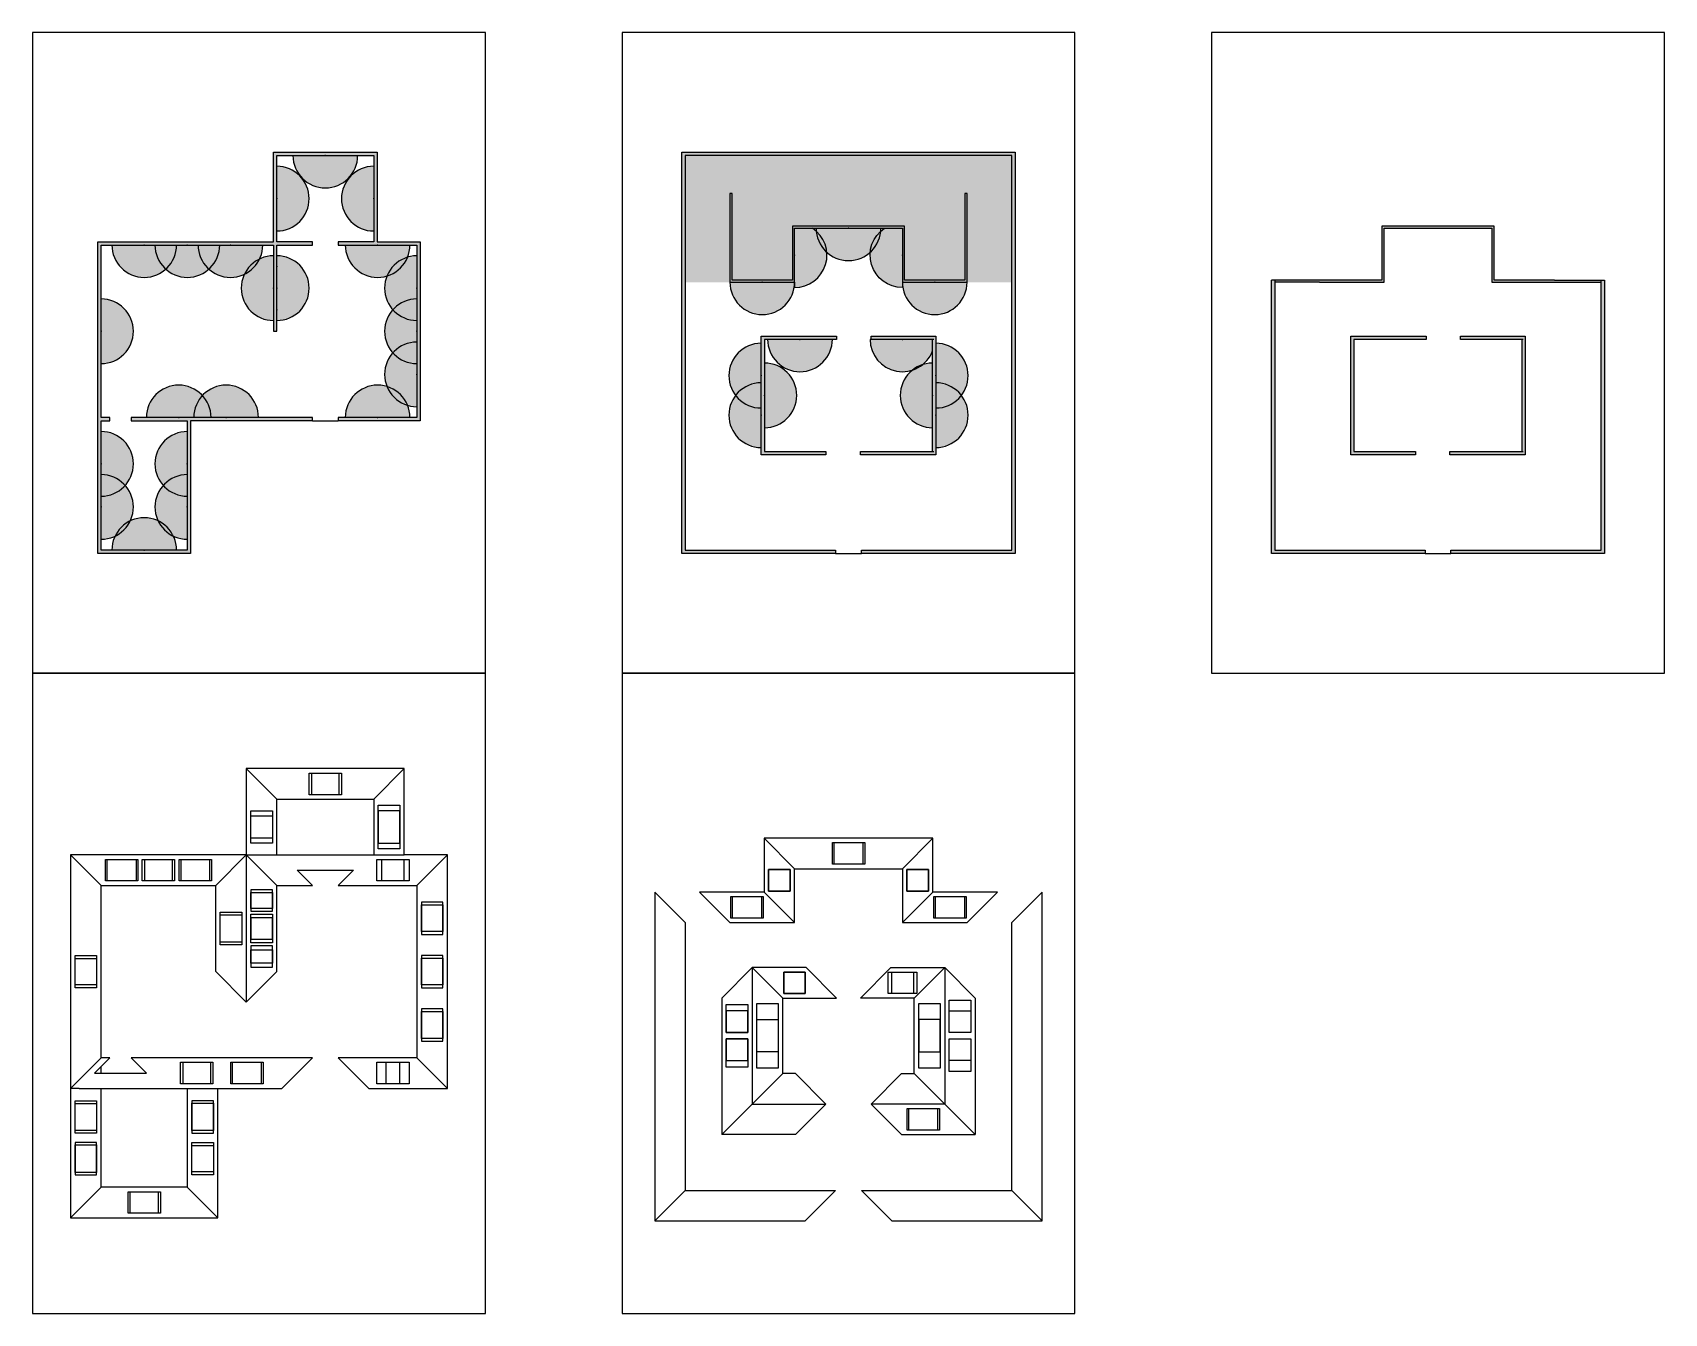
# Model space of a CAD drawing. Extents: x -3 to 72.7, y -35.2 to 24.2.
import ezdxf

# ---------------------------------------------------------------- set-up
doc = ezdxf.new("R2010")
doc.units = 0
doc.header["$MEASUREMENT"] = 0
doc.header["$XCLIPFRAME"] = 2
doc.layers.add('1', color=1, linetype='Continuous')
doc.layers.add('Retini', color=6, linetype='Continuous')
doc.layers.add('noplot', color=150, linetype='Continuous', plot=False)
picture_1 = doc.add_image_def('image1.jpg', size_in_pixel=(1831, 1500))
picture_2 = doc.add_image_def('image2.jpeg', size_in_pixel=(1003, 1600))
picture_3 = doc.add_image_def('image3.png', size_in_pixel=(1292, 1249))
picture_4 = doc.add_image_def('image4.png', size_in_pixel=(1233, 610))
picture_5 = doc.add_image_def('image5.png', size_in_pixel=(2232, 1775))
picture_6 = doc.add_image_def('image6.png', size_in_pixel=(900, 884))
picture_7 = doc.add_image_def('image7.jpg', size_in_pixel=(800, 653))
picture_8 = doc.add_image_def('image8.jpg', size_in_pixel=(1701, 1358))
picture_9 = doc.add_image_def('image9.jpg', size_in_pixel=(2300, 1859))
picture_10 = doc.add_image_def('image10.jpg', size_in_pixel=(750, 1000))
picture_11 = doc.add_image_def('image11.jpg', size_in_pixel=(1095, 821))
picture_12 = doc.add_image_def('image12.jpg', size_in_pixel=(1772, 1403))
picture_13 = doc.add_image_def('image13.jpeg', size_in_pixel=(258, 196))
picture_14 = doc.add_image_def('image14.png', size_in_pixel=(2512, 1866))
picture_15 = doc.add_image_def('image15.jpg', size_in_pixel=(615, 487))
picture_16 = doc.add_image_def('image16.jpg', size_in_pixel=(2300, 1874))
picture_17 = doc.add_image_def('image17.jpeg', size_in_pixel=(1600, 1273))
picture_18 = doc.add_image_def('image18.jpg', size_in_pixel=(800, 629))
picture_19 = doc.add_image_def('image19.jpg', size_in_pixel=(800, 615))
picture_20 = doc.add_image_def('image20.jpg', size_in_pixel=(1024, 810))
picture_21 = doc.add_image_def('image21.jpg', size_in_pixel=(1200, 903))
picture_22 = doc.add_image_def('image22.jpg', size_in_pixel=(2362, 1871))
picture_23 = doc.add_image_def('image23.jpg', size_in_pixel=(1024, 768))
picture_24 = doc.add_image_def('image24.jpg', size_in_pixel=(1024, 341))
picture_25 = doc.add_image_def('image25.jpg', size_in_pixel=(2336, 1314))
picture_26 = doc.add_image_def('image26.jpg', size_in_pixel=(629, 1000))
picture_27 = doc.add_image_def('image27.jpg', size_in_pixel=(1024, 1024))
picture_28 = doc.add_image_def('image28.jpg', size_in_pixel=(1100, 825))
picture_29 = doc.add_image_def('image29.jpg', size_in_pixel=(1300, 975))
picture_30 = doc.add_image_def('image30.jpg', size_in_pixel=(1200, 900))
picture_31 = doc.add_image_def('image31.jpg', size_in_pixel=(1065, 799))
picture_32 = doc.add_image_def('image32.jpg', size_in_pixel=(978, 754))
picture_33 = doc.add_image_def('image33.jpg', size_in_pixel=(1437, 1100))
picture_34 = doc.add_image_def('image34.jpg', size_in_pixel=(1500, 1000))
picture_35 = doc.add_image_def('image35.jpg', size_in_pixel=(1772, 591))
picture_36 = doc.add_image_def('image36.jpg', size_in_pixel=(2048, 1366))
picture_37 = doc.add_image_def('image37.jpg', size_in_pixel=(480, 359))

msp = doc.modelspace()

# ---------------------------------------------------------------- hatches: boundary and pattern name
at = {"layer": '1'}
h = msp.add_hatch(color=256, dxfattribs=at)
h.dxf.hatch_style = 1
h.paths.add_polyline_path([(42.541, 18.6), (27.091, 18.6), (27.091, 0), (34.216, 0), (34.216, 0.15), (27.241, 0.15), (27.241, 18.45), (42.391, 18.45), (42.391, 0.15), (35.416, 0.15), (35.416, 0), (42.541, 0)])
h.paths.add_polyline_path([(32.316, 15.075), (37.316, 15.075), (37.316, 12.575), (40.316, 12.575), (40.316, 16.691), (40.216, 16.691), (40.216, 12.675), (37.416, 12.675), (37.416, 15.175), (32.216, 15.175), (32.216, 12.675), (29.416, 12.675), (29.416, 16.691), (29.316, 16.691), (29.316, 12.575), (32.316, 12.575)], flags=17)
h.paths.add_polyline_path([(34.266, 10.075), (30.766, 10.075), (30.766, 4.575), (33.766, 4.575), (33.766, 4.725), (30.916, 4.725), (30.916, 9.925), (34.266, 9.925)], flags=17)
h.paths.add_polyline_path([(38.866, 10.075), (35.866, 10.075), (35.866, 9.925), (38.716, 9.925), (38.716, 4.725), (35.366, 4.725), (35.366, 4.575), (38.866, 4.575)], flags=17)
h = msp.add_hatch(color=256, dxfattribs=at)
h.dxf.hatch_style = 1
h.paths.add_polyline_path([(64.757, 15.175), (59.557, 15.175), (59.557, 12.675), (56.757, 12.675), (54.582, 12.675), (54.582, 12.575), (56.657, 12.575), (59.657, 12.575), (59.657, 15.075), (64.657, 15.075), (64.657, 12.575), (67.657, 12.575), (69.732, 12.575), (69.732, 12.675), (67.557, 12.675), (64.757, 12.675)])
h.paths.add_polyline_path([(61.607, 10.075), (58.107, 10.075), (58.107, 4.575), (61.107, 4.575), (61.107, 4.725), (58.257, 4.725), (58.257, 9.925), (61.607, 9.925)], flags=17)
h.paths.add_polyline_path([(66.207, 10.075), (63.207, 10.075), (63.207, 9.925), (66.057, 9.925), (66.057, 4.725), (62.707, 4.725), (62.707, 4.575), (66.207, 4.575)], flags=17)
h.paths.add_polyline_path([(54.582, 12.675), (54.432, 12.675), (54.432, 0), (61.557, 0), (61.557, 0.15), (54.582, 0.15)])
h.paths.add_polyline_path([(69.882, 12.675), (69.732, 12.675), (69.732, 0.15), (62.757, 0.15), (62.757, 0), (69.882, 0)])
at = {"layer": 'Retini', "true_color": 0x000000}
h = msp.add_hatch(color=18, dxfattribs=at)
h.dxf.hatch_style = 1
h.paths.add_polyline_path([(9.95, 14.45), (8.3, 14.45), (8.3, 18.45), (12.8, 18.45), (12.8, 14.45), (11.15, 14.45), (11.15, 14.3), (14.8, 14.3), (14.8, 6.3), (11.15, 6.3), (11.15, 6.15), (14.95, 6.15), (14.95, 14.45), (12.95, 14.45), (12.95, 18.6), (8.15, 18.6), (8.15, 14.45), (0, 14.45), (0, 0), (4.3, 0), (4.3, 6.15), (9.95, 6.15), (9.95, 6.3), (1.55, 6.3), (1.55, 6.15), (4.15, 6.15), (4.15, 0.15), (0.15, 0.15), (0.15, 6.15), (0.55, 6.15), (0.55, 6.3), (0.15, 6.3), (0.15, 14.3), (8.15, 14.3), (8.15, 10.3), (8.3, 10.3), (8.3, 14.3), (9.95, 14.3)])
at = {"layer": 'Retini', "true_color": 0xff00d2}
h = msp.add_hatch(color=220, dxfattribs=at)
h.dxf.hatch_style = 1
h.paths.add_polyline_path([(12.05, 18.45), (9.05, 18.45, 1)])
at = {"layer": 'Retini', "true_color": 0x000000}
h = msp.add_hatch(color=18, dxfattribs=at)
h.dxf.hatch_style = 1
h.paths.add_polyline_path([(40.216, 16.691), (40.316, 16.691), (40.316, 12.725), (42.391, 12.725), (42.391, 18.45), (27.241, 18.45), (27.241, 12.725), (29.316, 12.725), (29.316, 16.691), (29.416, 16.691), (29.416, 12.675), (32.216, 12.675), (32.216, 15.175), (37.416, 15.175), (37.416, 12.675), (40.216, 12.675)], flags=17)
h.paths.add_polyline_path([(29.316, 12.725), (27.241, 12.725), (27.241, 12.575), (29.316, 12.575)], flags=17)
h.paths.add_polyline_path([(42.391, 12.725), (40.316, 12.725), (40.316, 12.575), (42.391, 12.575)], flags=17)
h.paths.add_polyline_path([(27.241, 18.45), (42.391, 18.45), (42.391, 0.15), (35.416, 0.15), (35.416, 0), (42.541, 0), (42.541, 18.6), (27.091, 18.6), (27.091, 0), (34.216, 0), (34.216, 0.15), (27.241, 0.15)])
h.paths.add_polyline_path([(32.316, 15.075), (37.316, 15.075), (37.316, 12.575), (40.316, 12.575), (40.316, 16.691), (40.216, 16.691), (40.216, 12.675), (37.416, 12.675), (37.416, 15.175), (32.216, 15.175), (32.216, 12.675), (29.416, 12.675), (29.416, 16.691), (29.316, 16.691), (29.316, 12.575), (32.316, 12.575)], flags=17)
h.paths.add_polyline_path([(30.916, 9.925), (34.266, 9.925), (34.266, 10.075), (30.766, 10.075), (30.766, 4.575), (33.766, 4.575), (33.766, 4.725), (30.916, 4.725)], flags=17)
h.paths.add_polyline_path([(38.866, 10.075), (35.866, 10.075), (35.866, 9.925), (38.716, 9.925), (38.716, 4.725), (35.366, 4.725), (35.366, 4.575), (38.866, 4.575)], flags=17)
at = {"layer": 'Retini', "true_color": 0xff00f0}
h = msp.add_hatch(color=6, dxfattribs=at)
h.dxf.hatch_style = 1
h.paths.add_polyline_path([(8.3, 17.95), (8.3, 14.95, 1)])
at = {"layer": 'Retini', "true_color": 0xff00b4}
h = msp.add_hatch(color=220, dxfattribs=at)
h.dxf.hatch_style = 1
h.paths.add_polyline_path([(12.8, 17.95, 1), (12.8, 14.95)])
at = {"layer": 'Retini', "true_color": 0xff1e5a}
h = msp.add_hatch(color=240, dxfattribs=at)
h.dxf.hatch_style = 1
h.paths.add_polyline_path([(33.322, 14.937, 0.188043), (33.809, 13.962, 0.188043)], flags=17)
h.paths.add_polyline_path([(33.322, 14.937, 0.037447), (33.145, 15.075), (32.316, 15.075), (32.316, 12.575), (32.316, 12.325, 0.441395), (33.809, 13.962, -0.188043)])
at = {"layer": 'Retini', "true_color": 0xff3c5a}
h = msp.add_hatch(color=240, dxfattribs=at)
h.dxf.hatch_style = 1
h.paths.add_polyline_path([(36.309, 14.937, 0.02298), (36.316, 15.075), (33.316, 15.075, 0.02298), (33.322, 14.937, -0.188043), (33.809, 13.962, 0.385222), (35.822, 13.962, -0.188043)])
h.paths.add_polyline_path([(36.309, 14.937, 0.188043), (35.822, 13.962, 0.188043)], flags=17)
h.paths.add_polyline_path([(33.322, 14.937, 0.188043), (33.809, 13.962, 0.188043)], flags=17)
at = {"layer": 'Retini', "true_color": 0xff5a5a}
h = msp.add_hatch(color=11, dxfattribs=at)
h.dxf.hatch_style = 1
h.paths.add_polyline_path([(37.316, 15.075), (36.487, 15.075, 0.037447), (36.309, 14.937, -0.188043), (35.822, 13.962, 0.441395), (37.316, 12.325), (37.316, 12.575)])
h.paths.add_polyline_path([(36.309, 14.937, 0.188043), (35.822, 13.962, 0.188043)], flags=17)
at = {"layer": 'Retini', "true_color": 0xff961e}
h = msp.add_hatch(color=30, dxfattribs=at)
h.dxf.hatch_style = 1
h.paths.add_polyline_path([(3.65, 14.3), (2.65, 14.3, 0.213422), (3.15, 13.182, 0.213422)])
h.paths.add_polyline_path([(2.65, 14.3), (0.65, 14.3, 0.648232), (3.15, 13.182, -0.213422)])
at = {"layer": 'Retini', "true_color": 0xff781e}
h = msp.add_hatch(color=30, dxfattribs=at)
h.dxf.hatch_style = 1
h.paths.add_polyline_path([(5.65, 14.3), (4.65, 14.3, 0.213422), (5.15, 13.182, 0.213422)])
h.paths.add_polyline_path([(4.65, 14.3), (3.65, 14.3, -0.213422), (3.15, 13.182, 0.381966), (5.15, 13.182, -0.213422)])
h.paths.add_polyline_path([(3.65, 14.3), (2.65, 14.3, 0.213422), (3.15, 13.182, 0.213422)])
at = {"layer": 'Retini', "true_color": 0xff5a1e}
h = msp.add_hatch(color=20, dxfattribs=at)
h.dxf.hatch_style = 1
h.paths.add_polyline_path([(7.504, 13.654, 0.171573), (6.796, 12.946, 0.171573)], flags=17)
h.paths.add_polyline_path([(7.504, 13.654, 0.111853), (7.65, 14.3), (5.65, 14.3, -0.213422), (5.15, 13.182, 0.30258), (6.796, 12.946, -0.171573)])
h.paths.add_polyline_path([(5.65, 14.3), (4.65, 14.3, 0.213422), (5.15, 13.182, 0.213422)])
at = {"layer": 'Retini', "true_color": 0xff3c1e}
h = msp.add_hatch(color=20, dxfattribs=at)
h.dxf.hatch_style = 1
h.paths.add_polyline_path([(8.15, 13.8, 0.111853), (7.504, 13.654, -0.171573), (6.796, 12.946, 0.551624), (8.15, 10.8)])
h.paths.add_polyline_path([(7.504, 13.654, 0.171573), (6.796, 12.946, 0.171573)], flags=17)
at = {"layer": 'Retini', "true_color": 0xff1e1e}
h = msp.add_hatch(color=1, dxfattribs=at)
h.dxf.hatch_style = 1
h.paths.add_polyline_path([(8.3, 13.8), (8.3, 10.8, 1)])
at = {"layer": 'Retini', "true_color": 0xff0096}
h = msp.add_hatch(color=230, dxfattribs=at)
h.dxf.hatch_style = 1
h.paths.add_polyline_path([(14.365, 13.735, 0.226376), (13.41, 12.865, 0.226376)], flags=17)
h.paths.add_polyline_path([(14.365, 13.735, 0.096768), (14.475, 14.3), (11.475, 14.3, 0.503329), (13.41, 12.865, -0.226376)])
at = {"layer": 'Retini', "true_color": 0xff0078}
h = msp.add_hatch(color=230, dxfattribs=at)
h.dxf.hatch_style = 1
h.paths.add_polyline_path([(14.8, 11.8, 0.213422), (13.682, 11.3, 0.213422), (14.8, 10.8)])
h.paths.add_polyline_path([(14.8, 13.8, 0.073741), (14.365, 13.735, -0.226376), (13.41, 12.865, 0.286363), (13.682, 11.3, -0.213422), (14.8, 11.8)])
h.paths.add_polyline_path([(14.365, 13.735, 0.226376), (13.41, 12.865, 0.226376)], flags=17)
at = {"layer": 'Retini', "true_color": 0xfff03c}
h = msp.add_hatch(color=2, dxfattribs=at)
h.dxf.hatch_style = 1
h.paths.add_polyline_path([(32.316, 12.575), (29.316, 12.575, 1)])
at = {"layer": 'Retini', "true_color": 0xff785a}
h = msp.add_hatch(color=11, dxfattribs=at)
h.dxf.hatch_style = 1
h.paths.add_polyline_path([(40.316, 12.575), (37.316, 12.575, 1)])
at = {"layer": 'Retini', "true_color": 0xffb41e}
h = msp.add_hatch(color=40, dxfattribs=at)
h.dxf.hatch_style = 1
h.paths.add_polyline_path([(0.15, 11.8), (0.15, 8.8, 1)])
at = {"layer": 'Retini', "true_color": 0xff005a}
h = msp.add_hatch(color=240, dxfattribs=at)
h.dxf.hatch_style = 1
h.paths.add_polyline_path([(14.8, 9.8, 0.213422), (13.682, 9.3, 0.213422), (14.8, 8.8)])
h.paths.add_polyline_path([(14.8, 10.8, -0.213422), (13.682, 11.3, 0.381966), (13.682, 9.3, -0.213422), (14.8, 9.8)])
h.paths.add_polyline_path([(14.8, 11.8, 0.213422), (13.682, 11.3, 0.213422), (14.8, 10.8)])
at = {"layer": 'Retini', "true_color": 0xffb45a}
h = msp.add_hatch(color=31, dxfattribs=at)
h.dxf.hatch_style = 1
h.paths.add_polyline_path([(34.066, 9.925), (31.066, 9.925, 1)])
at = {"layer": 'Retini', "true_color": 0xffd25a}
h = msp.add_hatch(color=41, dxfattribs=at)
h.dxf.hatch_style = 1
edge = h.paths.add_edge_path()
edge.add_line((38.716, 9.386), (38.716, 9.925))
edge.add_line((38.716, 9.925), (35.816, 9.925))
edge.add_arc((37.316, 9.925), 1.5, 180, 338.96053)
at = {"layer": 'Retini', "true_color": 0xff003c}
h = msp.add_hatch(color=240, dxfattribs=at)
h.dxf.hatch_style = 1
h.paths.add_polyline_path([(13.41, 7.735, 0.226376), (14.365, 6.865, 0.226376)], flags=17)
h.paths.add_polyline_path([(14.8, 8.8, -0.213422), (13.682, 9.3, 0.286363), (13.41, 7.735, -0.226376), (14.365, 6.865, 0.073741), (14.8, 6.8)])
h.paths.add_polyline_path([(14.8, 9.8, 0.213422), (13.682, 9.3, 0.213422), (14.8, 8.8)])
at = {"layer": 'Retini', "true_color": 0xffd23c}
h = msp.add_hatch(color=40, dxfattribs=at)
h.dxf.hatch_style = 1
h.paths.add_polyline_path([(30.766, 7.908, 0.232386), (29.578, 7.325, 0.232386), (30.766, 6.741)])
h.paths.add_polyline_path([(30.766, 9.741, 0.622868), (29.578, 7.325, -0.232386), (30.766, 7.908)])
at = {"layer": 'Retini', "true_color": 0xff3c78}
h = msp.add_hatch(color=230, dxfattribs=at)
h.dxf.hatch_style = 1
h.paths.add_polyline_path([(40.053, 7.325, 0.232386), (38.866, 7.908), (38.866, 6.741, 0.232386)])
h.paths.add_polyline_path([(38.866, 9.741), (38.866, 7.908, -0.232386), (40.053, 7.325, 0.622868)])
at = {"layer": 'Retini', "true_color": 0xff965a}
h = msp.add_hatch(color=21, dxfattribs=at)
h.dxf.hatch_style = 1
h.paths.add_polyline_path([(30.916, 8.825), (30.916, 5.825, 1)])
at = {"layer": 'Retini', "true_color": 0xfff05a}
h = msp.add_hatch(color=51, dxfattribs=at)
h.dxf.hatch_style = 1
h.paths.add_polyline_path([(38.716, 8.825, 1), (38.716, 5.825)])
at = {"layer": 'Retini', "true_color": 0xff783c}
h = msp.add_hatch(color=30, dxfattribs=at)
h.dxf.hatch_style = 1
h.paths.add_polyline_path([(4.85, 7.32, 0.189103), (4.45, 6.3), (5.25, 6.3, 0.189103)])
h.paths.add_polyline_path([(4.85, 7.32, 0.68194), (2.25, 6.3), (4.45, 6.3, -0.189103)])
at = {"layer": 'Retini', "true_color": 0xff963c}
h = msp.add_hatch(color=30, dxfattribs=at)
h.dxf.hatch_style = 1
h.paths.add_polyline_path([(4.85, 7.32, -0.189103), (5.25, 6.3), (7.45, 6.3, 0.68194)])
h.paths.add_polyline_path([(4.85, 7.32, 0.189103), (4.45, 6.3), (5.25, 6.3, 0.189103)])
at = {"layer": 'Retini', "true_color": 0xff001e}
h = msp.add_hatch(color=1, dxfattribs=at)
h.dxf.hatch_style = 1
h.paths.add_polyline_path([(14.365, 6.865, -0.226376), (13.41, 7.735, 0.503329), (11.475, 6.3), (14.475, 6.3, 0.096768)])
h.paths.add_polyline_path([(13.41, 7.735, 0.226376), (14.365, 6.865, 0.226376)], flags=17)
at = {"layer": 'Retini', "true_color": 0xffb43c}
h = msp.add_hatch(color=40, dxfattribs=at)
h.dxf.hatch_style = 1
h.paths.add_polyline_path([(30.766, 6.741, -0.232386), (29.578, 7.325, 0.622868), (30.766, 4.908)])
h.paths.add_polyline_path([(30.766, 7.908, 0.232386), (29.578, 7.325, 0.232386), (30.766, 6.741)])
at = {"layer": 'Retini', "true_color": 0xff1e78}
h = msp.add_hatch(color=230, dxfattribs=at)
h.dxf.hatch_style = 1
h.paths.add_polyline_path([(40.053, 7.325, -0.232386), (38.866, 6.741), (38.866, 4.908, 0.622868)])
h.paths.add_polyline_path([(40.053, 7.325, 0.232386), (38.866, 7.908), (38.866, 6.741, 0.232386)])
at = {"layer": 'Retini', "true_color": 0xffd21e}
h = msp.add_hatch(color=40, dxfattribs=at)
h.dxf.hatch_style = 1
h.paths.add_polyline_path([(0.15, 5.65), (0.15, 3.65, -0.213422), (1.268, 3.15, 0.648232)])
h.paths.add_polyline_path([(0.15, 3.65), (0.15, 2.65, 0.213422), (1.268, 3.15, 0.213422)])
at = {"layer": 'Retini', "true_color": 0xff5a3c}
h = msp.add_hatch(color=20, dxfattribs=at)
h.dxf.hatch_style = 1
h.paths.add_polyline_path([(4.15, 3.65, 0.213422), (3.032, 3.15, 0.213422), (4.15, 2.65)])
h.paths.add_polyline_path([(4.15, 5.65, 0.648232), (3.032, 3.15, -0.213422), (4.15, 3.65)])
at = {"layer": 'Retini', "true_color": 0xfff01e}
h = msp.add_hatch(color=2, dxfattribs=at)
h.dxf.hatch_style = 1
h.paths.add_polyline_path([(1.268, 3.15, 0.213422), (0.15, 3.65), (0.15, 2.65, 0.213422)])
h.paths.add_polyline_path([(0.15, 2.65), (0.15, 0.65, 0.111853), (0.796, 0.796, -0.171573), (1.504, 1.504, 0.30258), (1.268, 3.15, -0.213422)])
h.paths.add_polyline_path([(1.504, 1.504, 0.171573), (0.796, 0.796, 0.171573)], flags=17)
at = {"layer": 'Retini', "true_color": 0xff3c3c}
h = msp.add_hatch(color=20, dxfattribs=at)
h.dxf.hatch_style = 1
h.paths.add_polyline_path([(2.796, 1.504, 0.171573), (3.504, 0.796, 0.171573)], flags=17)
h.paths.add_polyline_path([(4.15, 2.65, -0.213422), (3.032, 3.15, 0.30258), (2.796, 1.504, -0.171573), (3.504, 0.796, 0.111853), (4.15, 0.65)])
h.paths.add_polyline_path([(4.15, 3.65, 0.213422), (3.032, 3.15, 0.213422), (4.15, 2.65)])
at = {"layer": 'Retini', "true_color": 0xff1e3c}
h = msp.add_hatch(color=240, dxfattribs=at)
h.dxf.hatch_style = 1
h.paths.add_polyline_path([(1.504, 1.504, 0.171573), (0.796, 0.796, 0.171573)], flags=17)
h.paths.add_polyline_path([(2.796, 1.504, 0.226541), (1.504, 1.504, -0.171573), (0.796, 0.796, 0.111853), (0.65, 0.15), (3.65, 0.15, 0.111853), (3.504, 0.796, -0.171573)])
h.paths.add_polyline_path([(2.796, 1.504, 0.171573), (3.504, 0.796, 0.171573)], flags=17)

# ---------------------------------------------------------------- linework, layer by layer
for p, q in [((8.3, -11.4), (6.886, -9.986)), ((12.8, -11.4), (14.214, -9.986)), ((8.3, -13.986), (8.3, -11.4)), ((8.3, -11.4), (12.8, -11.4)), ((12.8, -11.4), (12.8, -13.986)), ((32.316, -14.625), (30.902, -13.211)), ((37.316, -14.625), (38.73, -13.211)), ((0.15, -15.4), (-1.264, -13.986)), ((5.472, -15.4), (6.886, -13.986)), ((8.3, -15.4), (6.886, -13.986)), ((14.8, -15.4), (16.214, -13.986)), ((9.243, -14.693), (9.95, -15.4)), ((9.243, -14.693), (11.857, -14.693)), ((11.15, -15.4), (11.857, -14.693)), ((32.316, -17.125), (32.316, -14.625)), ((32.316, -14.625), (37.316, -14.625)), ((37.316, -14.625), (37.316, -17.125)), ((0.15, -23.4), (0.15, -15.4)), ((0.15, -15.4), (5.472, -15.4)), ((5.472, -19.4), (5.472, -15.4)), ((8.3, -19.4), (8.3, -15.4)), ((8.3, -15.4), (9.95, -15.4)), ((11.15, -15.4), (14.8, -15.4)), ((14.8, -15.4), (14.8, -23.4)), ((27.241, -17.125), (25.827, -15.711)), ((29.316, -17.125), (27.902, -15.711)), ((32.316, -17.125), (30.902, -15.711)), ((37.316, -17.125), (38.73, -15.711)), ((40.316, -17.125), (41.73, -15.711)), ((42.391, -17.125), (43.805, -15.711)), ((27.241, -17.125), (27.241, -29.55)), ((29.316, -17.125), (32.316, -17.125)), ((37.316, -17.125), (40.316, -17.125)), ((42.391, -29.55), (42.391, -17.125)), ((5.472, -19.4), (6.886, -20.814)), ((8.3, -19.4), (6.886, -20.814)), ((28.937, -20.625), (30.352, -19.211)), ((31.766, -20.625), (30.352, -19.211)), ((34.266, -20.625), (32.852, -19.211)), ((35.366, -20.625), (36.78, -19.211)), ((37.866, -20.625), (39.28, -19.211)), ((40.694, -20.625), (39.28, -19.211)), ((28.937, -20.625), (28.937, -26.954)), ((40.694, -20.625), (40.694, -26.954)), ((-1.264, -24.814), (0.15, -23.4)), ((-0.157, -24.107), (0.55, -23.4)), ((0.55, -23.4), (0.15, -23.4)), ((9.95, -23.4), (1.55, -23.4)), ((1.55, -23.4), (2.257, -24.107)), ((8.536, -24.814), (9.95, -23.4)), ((14.8, -23.4), (11.15, -23.4)), ((11.15, -23.4), (12.564, -24.814)), ((14.8, -23.4), (16.214, -24.814)), ((-0.157, -24.107), (2.257, -24.107)), ((0.15, -24.107), (0.15, -23.8)), ((31.766, -24.125), (30.352, -25.54)), ((32.352, -24.125), (33.766, -25.54)), ((37.28, -24.125), (35.866, -25.54)), ((37.866, -24.125), (39.28, -25.54)), ((0.15, -29.4), (0.15, -24.814)), ((4.15, -24.814), (4.15, -29.4)), ((28.937, -26.954), (30.352, -25.54)), ((32.352, -26.954), (33.766, -25.54)), ((37.28, -26.954), (35.866, -25.54)), ((40.694, -26.954), (39.28, -25.54)), ((0.15, -29.4), (-1.264, -30.814)), ((4.15, -29.4), (0.15, -29.4)), ((4.15, -29.4), (5.564, -30.814)), ((27.241, -29.55), (25.827, -30.964)), ((27.241, -29.55), (34.216, -29.55)), ((34.216, -29.55), (32.802, -30.964)), ((35.416, -29.55), (42.391, -29.55)), ((35.416, -29.55), (36.83, -30.964)), ((42.391, -29.55), (43.805, -30.964))]:
    msp.add_line(p, q)
for points in [[(32.316, 12.575), (32.316, 12.325, 0.742955), (33.145, 15.075)], [(37.316, 12.575), (37.316, 12.325, -0.742955), (36.487, 15.075)], [(35.866, 9.925), (35.816, 9.925, 0.8314), (38.716, 9.386, 0.8314)]]:
    msp.add_lwpolyline(points, format="xyb")
for points in [[(32.352, -24.125), (31.766, -24.125), (31.766, -20.625), (34.266, -20.625)], [(37.28, -24.125), (37.866, -24.125), (37.866, -20.625), (35.366, -20.625)], [(32.352, -26.954), (28.937, -26.954)], [(37.28, -26.954), (40.694, -26.954)]]:
    msp.add_lwpolyline(points)
for centre, start, end in [((10.55, 18.45), 180, 0), ((8.3, 16.45), 270, 90), ((12.8, 16.45), 90, 270), ((34.816, 15.075), 180, 0), ((2.15, 14.3), 180, 0), ((4.15, 14.3), 180, 0), ((6.15, 14.3), 180, 0), ((8.15, 12.3), 90, 270), ((8.3, 12.3), 270, 90), ((12.975, 14.3), 180, 0), ((14.8, 12.3), 90, 270), ((30.816, 12.575), 180, 0), ((38.816, 12.575), 180, 0), ((0.15, 10.3), 270, 90), ((14.8, 10.3), 90, 270), ((32.566, 9.925), 180, 0), ((14.8, 8.3), 90, 270), ((30.766, 8.241), 90, 270), ((38.866, 8.241), 270, 90), ((30.916, 7.325), 270, 90), ((38.716, 7.325), 90, 270), ((3.75, 6.3), 0, 180), ((5.95, 6.3), 0, 180), ((12.975, 6.3), 0, 180), ((30.766, 6.408), 90, 270), ((38.866, 6.408), 270, 90), ((0.15, 4.15), 270, 90), ((4.15, 4.15), 90, 270), ((0.15, 2.15), 270, 90), ((4.15, 2.15), 90, 270), ((2.15, 0.15), 0, 180)]:
    msp.add_arc(centre, 1.5, start, end)
for p in [(10.55, 18.45), (8.3, 16.45), (12.8, 16.45), (34.816, 15.075), (2.15, 14.3), (4.15, 14.3), (6.15, 14.3), (12.975, 14.3), (32.316, 13.825), (37.316, 13.825), (8.3, 13.3), (8.15, 12.3), (8.3, 12.3), (14.8, 12.3), (30.816, 12.575), (38.816, 12.575), (8.3, 11.3), (0.15, 10.3), (14.8, 10.3), (32.566, 9.925), (37.316, 9.925), (14.8, 8.3), (30.766, 8.241), (38.866, 8.241), (38.866, 8.241), (30.916, 7.325), (38.716, 7.325), (3.75, 6.3), (5.95, 6.3), (12.975, 6.3), (30.766, 6.408), (38.866, 6.408), (38.866, 6.408), (0.15, 4.15), (4.15, 4.15), (0.15, 2.15), (4.15, 2.15), (2.15, 0.15)]:
    msp.add_point(p)
at = {"layer": '1'}
for p, q in [((8.3, 14.45), (8.3, 18.45)), ((8.3, 18.45), (12.8, 18.45)), ((12.8, 18.45), (12.8, 14.45)), ((42.391, 18.45), (27.241, 18.45)), ((27.241, 18.45), (27.241, 0.15)), ((42.391, 0.15), (42.391, 18.45)), ((29.416, 16.691), (29.316, 16.691)), ((29.316, 16.691), (29.316, 12.575)), ((29.416, 12.675), (29.416, 16.691)), ((40.316, 16.691), (40.216, 16.691)), ((40.216, 16.691), (40.216, 12.675)), ((40.316, 12.575), (40.316, 16.691)), ((37.416, 15.175), (32.216, 15.175)), ((32.216, 15.175), (32.216, 12.675)), ((37.416, 12.675), (37.416, 15.175)), ((64.757, 15.175), (59.557, 15.175)), ((59.557, 15.175), (59.557, 12.675)), ((64.757, 12.675), (64.757, 15.175)), ((9.95, 14.45), (8.3, 14.45)), ((9.95, 14.3), (9.95, 14.45)), ((12.8, 14.45), (11.15, 14.45)), ((11.15, 14.45), (11.15, 14.3)), ((32.316, 12.575), (32.316, 15.075)), ((32.316, 15.075), (37.316, 15.075)), ((37.316, 15.075), (37.316, 12.575)), ((59.657, 12.575), (59.657, 15.075)), ((59.657, 15.075), (64.657, 15.075)), ((64.657, 15.075), (64.657, 12.575)), ((0.15, 6.3), (0.15, 14.3)), ((0.15, 14.3), (8.15, 14.3)), ((8.15, 14.3), (8.15, 10.3)), ((8.3, 10.3), (8.3, 14.3)), ((8.3, 14.3), (9.95, 14.3)), ((11.15, 14.3), (14.8, 14.3)), ((14.8, 14.3), (14.8, 6.3)), ((29.316, 12.575), (32.316, 12.575)), ((32.216, 12.675), (29.416, 12.675)), ((37.316, 12.575), (40.316, 12.575)), ((40.216, 12.675), (37.416, 12.675)), ((56.757, 12.675), (54.432, 12.675)), ((54.582, 12.675), (54.582, 0.15)), ((56.657, 12.575), (54.582, 12.575)), ((56.657, 12.575), (59.657, 12.575)), ((59.557, 12.675), (56.757, 12.675)), ((64.657, 12.575), (67.657, 12.575)), ((67.557, 12.675), (64.757, 12.675)), ((67.557, 12.675), (69.882, 12.675)), ((67.657, 12.575), (69.732, 12.575)), ((69.732, 0.15), (69.732, 12.675)), ((8.15, 10.3), (8.3, 10.3)), ((30.766, 4.575), (30.766, 10.075)), ((30.766, 10.075), (34.266, 10.075)), ((34.266, 9.925), (30.916, 9.925)), ((30.916, 9.925), (30.916, 4.725)), ((34.266, 10.075), (34.266, 9.925)), ((35.866, 10.075), (38.866, 10.075)), ((35.866, 9.925), (35.866, 10.075)), ((38.766, 9.925), (35.866, 9.925)), ((38.716, 4.725), (38.716, 9.925)), ((38.866, 10.075), (38.866, 4.575)), ((58.107, 4.575), (58.107, 10.075)), ((58.107, 10.075), (61.607, 10.075)), ((61.607, 9.925), (58.257, 9.925)), ((58.257, 9.925), (58.257, 4.725)), ((61.607, 10.075), (61.607, 9.925)), ((63.207, 10.075), (66.207, 10.075)), ((63.207, 9.925), (63.207, 10.075)), ((66.107, 9.925), (63.207, 9.925)), ((66.057, 4.725), (66.057, 9.925)), ((66.207, 10.075), (66.207, 4.575)), ((0.55, 6.3), (0.15, 6.3)), ((0.15, 0.15), (0.15, 6.15)), ((0.15, 6.15), (0.55, 6.15)), ((0.55, 6.15), (0.55, 6.3)), ((9.95, 6.3), (1.55, 6.3)), ((1.55, 6.3), (1.55, 6.15)), ((1.55, 6.15), (4.15, 6.15)), ((4.15, 6.15), (4.15, 0.15)), ((9.95, 6.15), (9.95, 6.3)), ((9.95, 6.15), (11.15, 6.15)), ((14.8, 6.3), (11.15, 6.3)), ((11.15, 6.3), (11.15, 6.15)), ((33.766, 4.575), (30.766, 4.575)), ((30.916, 4.725), (33.766, 4.725)), ((33.766, 4.725), (33.766, 4.575)), ((35.366, 4.575), (35.366, 4.725)), ((35.366, 4.725), (38.766, 4.725)), ((38.866, 4.575), (35.366, 4.575)), ((61.107, 4.575), (58.107, 4.575)), ((58.257, 4.725), (61.107, 4.725)), ((61.107, 4.725), (61.107, 4.575)), ((62.707, 4.575), (62.707, 4.725)), ((62.707, 4.725), (66.107, 4.725)), ((66.207, 4.575), (62.707, 4.575)), ((4.15, 0.15), (0.15, 0.15)), ((27.241, 0.15), (34.216, 0.15)), ((34.216, 0.15), (34.216, 0)), ((35.416, 0), (35.416, 0.15)), ((35.416, 0.15), (42.391, 0.15)), ((54.582, 0.15), (61.557, 0.15)), ((61.557, 0.15), (61.557, 0)), ((62.757, 0), (62.757, 0.15)), ((62.757, 0.15), (69.732, 0.15)), ((34.216, 0), (35.416, 0)), ((61.557, 0), (62.757, 0)), ((6.886, -13.986), (14.214, -13.986)), ((-0.864, -24.814), (-1.264, -24.814)), ((-0.864, -24.814), (2.964, -24.814)), ((2.964, -24.814), (5.564, -24.814))]:
    msp.add_line(p, q, dxfattribs=at)
for points in [[(9.95, 6.15), (4.3, 6.15), (4.3, 0), (0, 0), (0, 14.45), (8.15, 14.45), (8.15, 18.6), (12.95, 18.6), (12.95, 14.45), (14.95, 14.45), (14.95, 6.15), (11.15, 6.15)], [(34.216, 0), (27.091, 0), (27.091, 18.6), (42.541, 18.6), (42.541, 0), (35.416, 0)], [(61.557, 0), (54.432, 0), (54.432, 12.675)], [(69.882, 12.675), (69.882, 0), (62.757, 0)], [(12.564, -24.814), (16.214, -24.814), (16.214, -13.986), (14.214, -13.986), (14.214, -9.986), (6.886, -9.986), (6.886, -13.986), (-1.264, -13.986), (-1.264, -30.814), (5.564, -30.814), (5.564, -24.814), (8.536, -24.814)], [(41.73, -15.711), (38.73, -15.711), (38.73, -13.211), (30.902, -13.211), (30.902, -15.711), (27.902, -15.711)], [(6.886, -13.986), (6.886, -20.814)], [(25.827, -15.711), (25.827, -30.964), (32.802, -30.964)], [(36.83, -30.964), (43.805, -30.964), (43.805, -15.711)], [(32.852, -19.211), (30.352, -19.211), (30.352, -25.54), (33.766, -25.54)], [(36.78, -19.211), (39.28, -19.211), (39.28, -25.54), (35.866, -25.54)]]:
    msp.add_lwpolyline(points, dxfattribs=at)
at = {"layer": 'noplot'}
for points in [[(-3.025, -5.55), (17.975, -5.55), (17.975, 24.15), (-3.025, 24.15)], [(24.316, -5.55), (45.316, -5.55), (45.316, 24.15), (24.316, 24.15)], [(51.657, -5.55), (72.657, -5.55), (72.657, 24.15), (51.657, 24.15)], [(-3.025, -35.25), (17.975, -35.25), (17.975, -5.55), (-3.025, -5.55)], [(24.316, -35.25), (45.316, -35.25), (45.316, -5.55), (24.316, -5.55)]]:
    msp.add_lwpolyline(points, close=True, dxfattribs=at)
for points in [[(9.8, -10.193), (11.3, -10.193), (11.3, -11.193), (9.8, -11.193), (9.8, -10.193)], [(7.093, -13.443), (7.093, -11.943), (8.093, -11.943), (8.093, -13.443), (7.093, -13.443)], [(14.007, -13.443), (14.007, -11.943), (13.007, -11.943), (13.007, -13.443), (14.007, -13.443)], [(34.066, -13.418), (35.566, -13.418), (35.566, -14.418), (34.066, -14.418), (34.066, -13.418)], [(0.35, -14.193), (1.85, -14.193), (1.85, -15.193), (0.35, -15.193), (0.35, -14.193)], [(2.061, -14.193), (3.561, -14.193), (3.561, -15.193), (2.061, -15.193), (2.061, -14.193)], [(3.772, -14.193), (5.272, -14.193), (5.272, -15.193), (3.772, -15.193), (3.772, -14.193)], [(12.932, -14.193), (14.432, -14.193), (14.432, -15.193), (12.932, -15.193), (12.932, -14.193)], [(32.109, -15.668), (32.109, -14.668), (31.109, -14.668), (31.109, -15.668), (32.109, -15.668)], [(38.523, -15.668), (38.523, -14.668), (37.523, -14.668), (37.523, -15.668), (38.523, -15.668)], [(8.093, -16.6), (8.093, -15.6), (7.093, -15.6), (7.093, -16.6), (8.093, -16.6)], [(16.007, -17.671), (16.007, -16.171), (15.007, -16.171), (15.007, -17.671), (16.007, -17.671)], [(29.359, -15.918), (30.859, -15.918), (30.859, -16.918), (29.359, -16.918), (29.359, -15.918)], [(38.773, -15.918), (40.273, -15.918), (40.273, -16.918), (38.773, -16.918), (38.773, -15.918)], [(5.679, -18.15), (5.679, -16.65), (6.679, -16.65), (6.679, -18.15), (5.679, -18.15)], [(8.093, -17.9), (8.093, -16.9), (7.093, -16.9), (7.093, -17.9), (8.093, -17.9)], [(-1.057, -20.15), (-1.057, -18.65), (-0.057, -18.65), (-0.057, -20.15), (-1.057, -20.15)], [(8.093, -19.2), (8.093, -18.2), (7.093, -18.2), (7.093, -19.2), (8.093, -19.2)], [(16.007, -20.15), (16.007, -18.65), (15.007, -18.65), (15.007, -20.15), (16.007, -20.15)], [(32.809, -20.418), (32.809, -19.418), (31.809, -19.418), (31.809, -20.418), (32.809, -20.418)], [(36.823, -20.418), (36.823, -19.418), (37.823, -19.418), (37.823, -20.418), (36.823, -20.418)], [(16.007, -22.629), (16.007, -21.129), (15.007, -21.129), (15.007, -22.629), (16.007, -22.629)], [(30.144, -22.225), (30.144, -21.225), (29.144, -21.225), (29.144, -22.225), (30.144, -22.225)], [(30.559, -23.125), (30.559, -21.625), (31.559, -21.625), (31.559, -23.125), (30.559, -23.125)], [(39.073, -23.125), (39.073, -21.625), (38.073, -21.625), (38.073, -23.125), (39.073, -23.125)], [(39.487, -22.225), (39.487, -21.225), (40.487, -21.225), (40.487, -22.225), (39.487, -22.225)], [(30.144, -23.525), (30.144, -22.525), (29.144, -22.525), (29.144, -23.525), (30.144, -23.525)], [(39.487, -23.525), (39.487, -22.525), (40.487, -22.525), (40.487, -23.525), (39.487, -23.525)], [(3.836, -23.607), (5.336, -23.607), (5.336, -24.607), (3.836, -24.607), (3.836, -23.607)], [(6.164, -23.607), (7.664, -23.607), (7.664, -24.607), (6.164, -24.607), (6.164, -23.607)], [(12.932, -23.607), (14.432, -23.607), (14.432, -24.607), (12.932, -24.607), (12.932, -23.607)], [(-1.057, -26.887), (-1.057, -25.387), (-0.057, -25.387), (-0.057, -26.887), (-1.057, -26.887)], [(5.357, -26.887), (5.357, -25.387), (4.357, -25.387), (4.357, -26.887), (5.357, -26.887)], [(37.53, -25.747), (39.03, -25.747), (39.03, -26.747), (37.53, -26.747), (37.53, -25.747)], [(-1.057, -27.327), (-1.057, -28.827), (-0.057, -28.827), (-0.057, -27.327), (-1.057, -27.327)], [(5.357, -27.327), (5.357, -28.827), (4.357, -28.827), (4.357, -27.327), (5.357, -27.327)], [(1.4, -29.607), (2.9, -29.607), (2.9, -30.607), (1.4, -30.607), (1.4, -29.607)]]:
    msp.add_lwpolyline(points, dxfattribs=at)

# ---------------------------------------------------------------- pictures from other files: only their frames are drawn
image = msp.add_image(picture_5, insert=(9.921, -11.193), size_in_units=(1.257, 1))
image.dxf.flags = 7
image = msp.add_image(picture_4, insert=(13.007, -11.682), size_in_units=(2.021, 1), rotation=-90)
image.dxf.flags = 7
image = msp.add_image(picture_3, insert=(8.093, -13.21), size_in_units=(1.034, 1), rotation=90)
image.dxf.flags = 7
image = msp.add_image(picture_23, insert=(34.149, -14.418), size_in_units=(1.333, 1))
image.dxf.flags = 7
image = msp.add_image(picture_14, insert=(0.427, -15.193), size_in_units=(1.346, 1))
image.dxf.flags = 7
image = msp.add_image(picture_15, insert=(2.179, -15.193), size_in_units=(1.263, 1))
image.dxf.flags = 7
image = msp.add_image(picture_13, insert=(3.863, -15.193), size_in_units=(1.316, 1))
image.dxf.flags = 7
image = msp.add_image(picture_6, insert=(13.173, -15.193), size_in_units=(1.018, 1))
image.dxf.flags = 7
image = msp.add_image(picture_25, insert=(32.109, -16.057), size_in_units=(1.778, 1), rotation=90)
image.set_boundary_path([(510.5, -0.5), (1824.5, 1313.5)])
image = msp.add_image(picture_30, insert=(37.523, -14.502), size_in_units=(1.333, 1), rotation=-90)
image.set_boundary_path([(149.5, -0.5), (1049.5, 899.5)])
image = msp.add_image(picture_10, insert=(8.093, -16.475), size_in_units=(0.75, 1), rotation=90)
image.dxf.flags = 7
image = msp.add_image(picture_7, insert=(15.007, -16.309), size_in_units=(1.225, 1), rotation=-90)
image.dxf.flags = 7
image = msp.add_image(picture_31, insert=(29.442, -16.918), size_in_units=(1.333, 1))
image.dxf.flags = 7
image = msp.add_image(picture_29, insert=(38.856, -16.918), size_in_units=(1.333, 1))
image.dxf.flags = 7
image = msp.add_image(picture_12, insert=(5.679, -16.768), size_in_units=(1.263, 1), rotation=-90)
image.dxf.flags = 7
image = msp.add_image(picture_11, insert=(8.093, -18.067), size_in_units=(1.334, 1), rotation=90)
image.dxf.flags = 7
image = msp.add_image(picture_16, insert=(-0.057, -20.014), size_in_units=(1.227, 1), rotation=90)
image.dxf.flags = 7
image = msp.add_image(picture_26, insert=(8.093, -19.015), size_in_units=(0.629, 1), rotation=90)
image.dxf.flags = 7
image = msp.add_image(picture_9, insert=(15.007, -18.781), size_in_units=(1.237, 1), rotation=-90)
image.dxf.flags = 7
image = msp.add_image(picture_27, insert=(31.809, -20.418), size_in_units=(1, 1))
image.dxf.flags = 7
image = msp.add_image(picture_28, insert=(36.656, -20.418), size_in_units=(1.333, 1))
image.dxf.flags = 7
image = msp.add_image(picture_32, insert=(29.144, -20.928), size_in_units=(1.297, 1), rotation=-90)
image.dxf.flags = 7
image = msp.add_image(picture_24, insert=(31.559, -23.877), size_in_units=(3.003, 1), rotation=90)
image.dxf.flags = 7
image = msp.add_image(picture_35, insert=(38.073, -20.876), size_in_units=(2.998, 1), rotation=-90)
image.dxf.flags = 7
image = msp.add_image(picture_36, insert=(40.487, -22.225), size_in_units=(1.499, 1), rotation=90)
image.dxf.flags = 7
image = msp.add_image(picture_8, insert=(15.007, -21.252), size_in_units=(1.253, 1), rotation=-90)
image.dxf.flags = 7
image = msp.add_image(picture_33, insert=(29.144, -22.525), size_in_units=(1.306, 1), rotation=-90)
image.dxf.flags = 7
image = msp.add_image(picture_34, insert=(40.487, -24.025), size_in_units=(1.5, 1), rotation=90)
image.dxf.flags = 7
image = msp.add_image(picture_22, insert=(5.217, -23.607), size_in_units=(1.262, 1), rotation=180)
image.dxf.flags = 7
image = msp.add_image(picture_21, insert=(7.579, -23.607), size_in_units=(1.329, 1), rotation=180)
image.dxf.flags = 7
image = msp.add_image(picture_2, insert=(13.996, -23.607), size_in_units=(0.627, 1), rotation=180)
image.dxf.flags = 7
image = msp.add_image(picture_17, insert=(-0.057, -26.766), size_in_units=(1.257, 1), rotation=90)
image.dxf.flags = 7
image = msp.add_image(picture_20, insert=(4.357, -25.505), size_in_units=(1.264, 1), rotation=-90)
image.dxf.flags = 7
image = msp.add_image(picture_37, insert=(37.611, -26.747), size_in_units=(1.337, 1))
image.dxf.flags = 7
image = msp.add_image(picture_18, insert=(-0.057, -28.713), size_in_units=(1.272, 1), rotation=90)
image.dxf.flags = 7
image = msp.add_image(picture_1, insert=(4.357, -27.466), size_in_units=(1.221, 1), rotation=-90)
image.dxf.flags = 7
image = msp.add_image(picture_19, insert=(2.8, -29.607), size_in_units=(1.301, 1), rotation=180)
image.dxf.flags = 7

doc.saveas('drawing.dxf')
